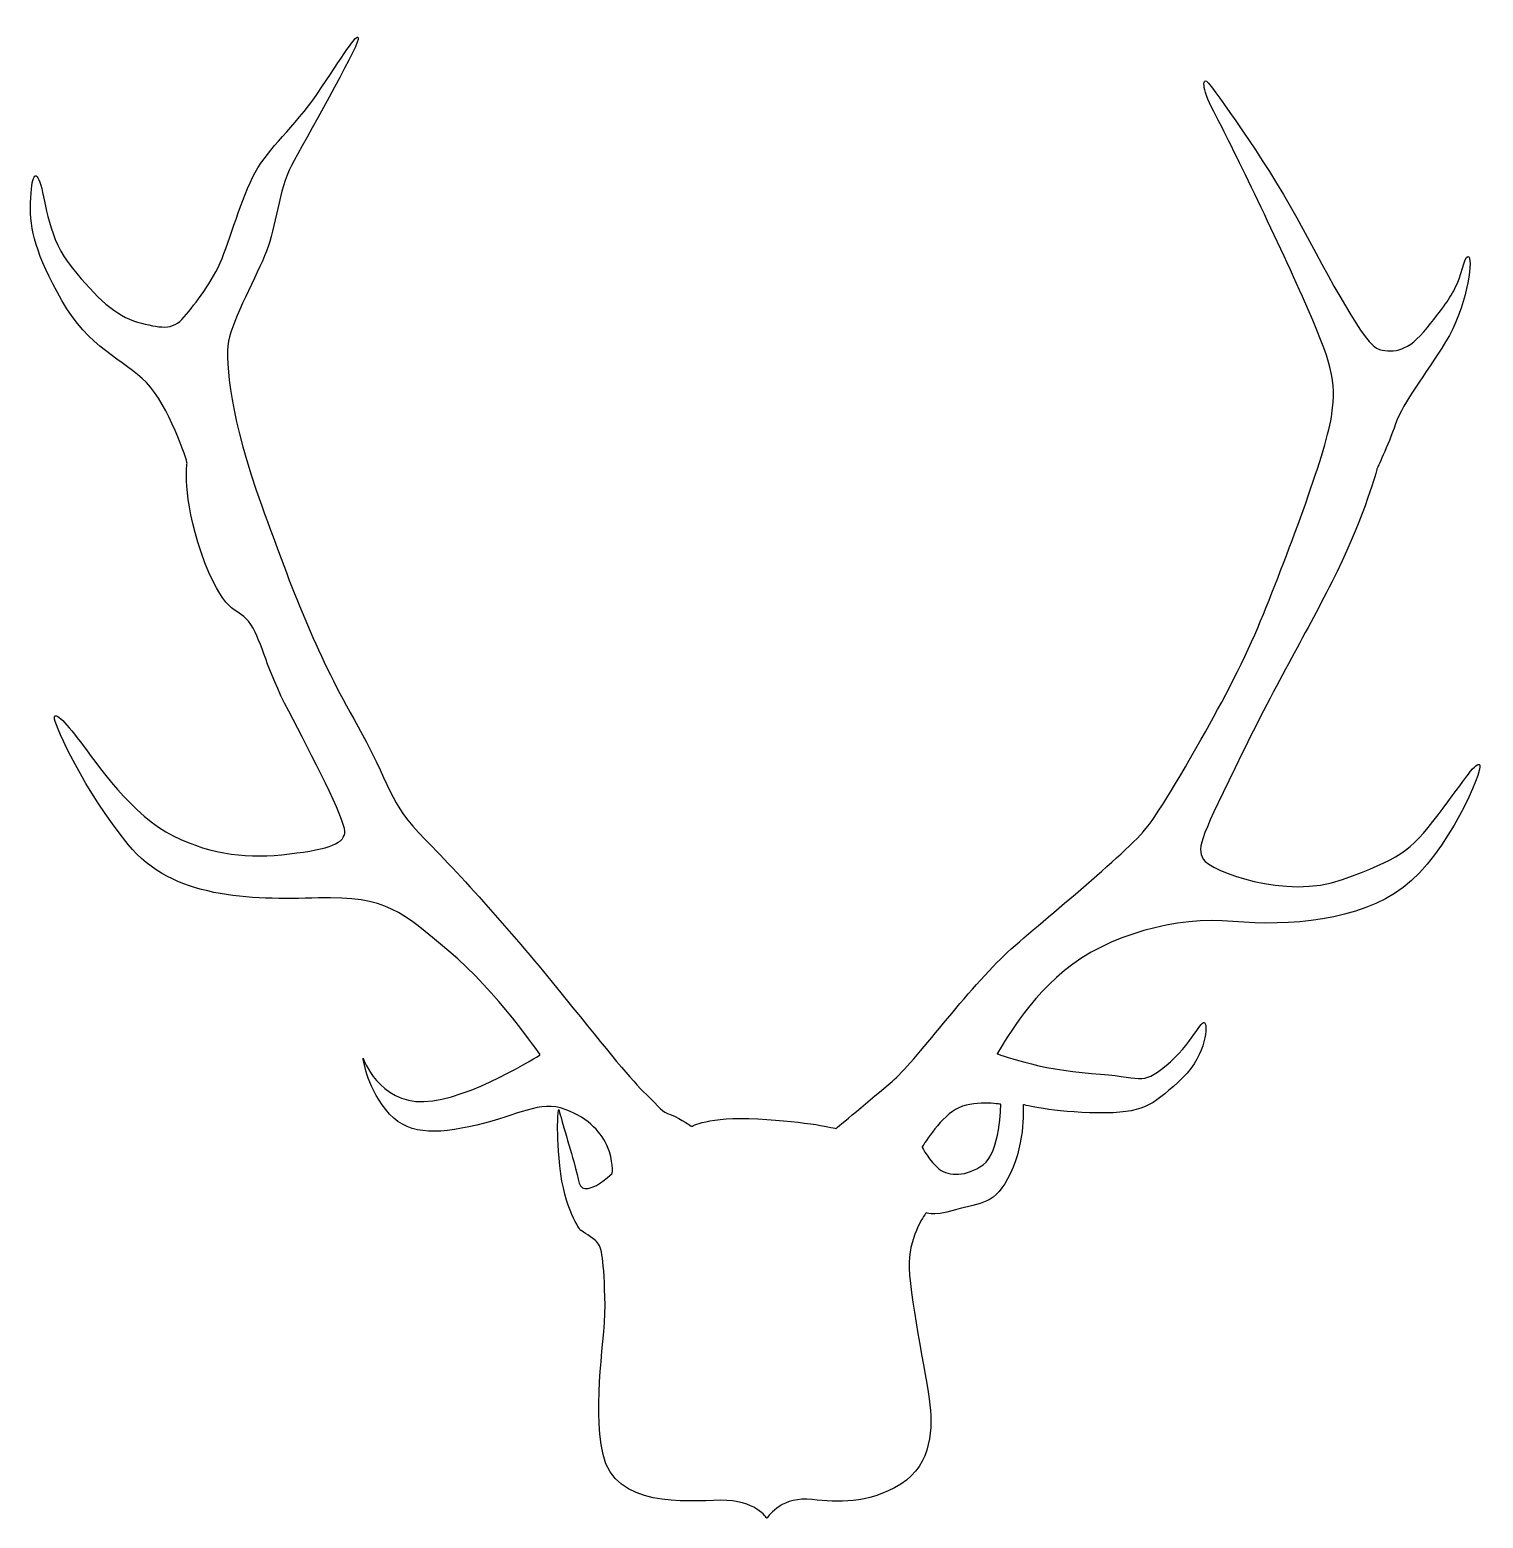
# Model space of a CAD drawing. Header units: centimetres. Extents: x -10.3 to 10.3, y -10.5 to 10.5.
import ezdxf

# ---------------------------------------------------------------- set-up
doc = ezdxf.new("R2010")
doc.units = ezdxf.units.CM
doc.header["$MEASUREMENT"] = 0
doc.layers.add('Layer 1', color=7, linetype='Continuous')

msp = doc.modelspace()

# ---------------------------------------------------------------- linework, layer by layer
at = {"layer": 'Layer 1'}
for points, knots in [([(0.16357, -10.50044), (0.16357, -10.50044), (0.34518, -10.2112), (0.72991, -10.23329), (0.72991, -10.23329), (1.11472, -10.25522), (1.47101, -10.32724), (1.96909, -10.07107), (1.96909, -10.07107), (2.46672, -9.81511), (2.51556, -9.3014), (2.46873, -8.89846), (2.46873, -8.89846), (2.42126, -8.495), (2.16091, -7.27783), (2.17327, -6.88329), (2.17327, -6.88329), (2.18534, -6.48877), (2.4156, -6.17881), (2.4156, -6.17881), (2.4156, -6.17881), (2.4156, -6.17881), (2.46616, -6.24668), (2.82896, -6.14119), (2.82896, -6.14119), (3.19184, -6.03552), (3.38967, -6.08081), (3.60744, -5.62327), (3.60744, -5.62327), (3.8254, -5.16549), (3.78574, -4.65368), (3.78574, -4.65368), (3.78574, -4.65368), (3.78574, -4.65368), (4.20206, -4.76393), (4.84312, -4.77121), (4.84312, -4.77121), (5.48389, -4.77838), (5.59993, -4.66792), (5.97805, -4.33528), (5.97805, -4.33528), (6.35598, -4.00254), (6.39707, -3.57783), (6.35593, -3.49983), (6.35593, -3.49983), (6.315, -3.42186), (6.16493, -3.8091), (5.8057, -4.10205), (5.8057, -4.10205), (5.44663, -4.39481), (5.47375, -4.25612), (4.75295, -4.21116), (4.75295, -4.21116), (4.03267, -4.16602), (3.39736, -3.93181), (3.41694, -3.9315), (3.41694, -3.9315), (3.43649, -3.93116), (3.75902, -3.26433), (4.37008, -2.75847), (4.37008, -2.75847), (4.98124, -2.25261), (5.95194, -1.98967), (6.75183, -2.0627), (6.75183, -2.0627), (7.5519, -2.13596), (8.52628, -2.05781), (9.15758, -1.58238), (9.15758, -1.58238), (9.78911, -1.10679), (10.28854, 0.0759), (10.2402, 0.14397), (10.2402, 0.14397), (10.19181, 0.2121), (10.05401, -0.02714), (9.65055, -0.55747), (9.65055, -0.55747), (9.2465, -1.0877), (9.10051, -1.17924), (8.29789, -1.47086), (8.29789, -1.47086), (7.49514, -1.76259), (6.43237, -1.34942), (6.33071, -1.18389), (6.33071, -1.18389), (6.22898, -1.01815), (6.31425, -0.84898), (6.88297, 0.31535), (6.88297, 0.31535), (7.4519, 1.47962), (7.82483, 2.06853), (8.22332, 2.88464), (8.22332, 2.88464), (8.62128, 3.70067), (8.78657, 4.33469), (8.78657, 4.33469), (8.78657, 4.33469), (8.78657, 4.33469), (8.93775, 4.65298), (9.05007, 4.9707), (9.05007, 4.9707), (9.16233, 5.28836), (9.46076, 5.64907), (9.7572, 6.12796), (9.7572, 6.12796), (10.05335, 6.60694), (10.13921, 7.25919), (10.08862, 7.32716), (10.08862, 7.32716), (10.03808, 7.3951), (10.00356, 7.13801), (9.91849, 6.94923), (9.91849, 6.94923), (9.83364, 6.76034), (9.76588, 6.67023), (9.4969, 6.32976), (9.4969, 6.32976), (9.22755, 5.98959), (9.03055, 5.97583), (8.8225, 6.02112), (8.8225, 6.02112), (8.61496, 6.0662), (8.13339, 7.00317), (7.65286, 7.88114), (7.65286, 7.88114), (7.17256, 8.759), (6.4842, 9.69187), (6.40358, 9.78884), (6.40358, 9.78884), (6.32275, 9.886), (6.29589, 9.73743), (6.48026, 9.3863), (6.48026, 9.3863), (6.66481, 9.03477), (7.30065, 7.74599), (7.73375, 6.76872), (7.73375, 6.76872), (8.16658, 5.79143), (8.21011, 5.58524), (8.15023, 5.11103), (8.15023, 5.11103), (8.09049, 4.63668), (7.55666, 3.19695), (7.14256, 2.18355), (7.14256, 2.18355), (6.72857, 1.17004), (5.84033, -0.30621), (5.58141, -0.67588), (5.58141, -0.67588), (5.32254, -1.04564), (4.09932, -2.01586), (3.56677, -2.49926), (3.56677, -2.49926), (3.03369, -2.98281), (2.22713, -4.08266), (1.93612, -4.32494), (1.93612, -4.32494), (1.64505, -4.56714), (1.14097, -4.99095), (1.14097, -4.99095), (1.14097, -4.99095), (1.14097, -4.99095), (0.74449, -4.89028), (0.03416, -4.85474), (0.03416, -4.85474), (-0.67622, -4.81915), (-0.90032, -4.96168), (-0.90032, -4.96168), (-0.90032, -4.96168), (-0.90032, -4.96168), (-1.04021, -4.85606), (-1.18925, -4.79968), (-1.18925, -4.79968), (-1.338, -4.74338), (-1.33911, -4.7039), (-1.53985, -4.51065), (-1.53985, -4.51065), (-1.74075, -4.31745), (-2.07383, -3.9101), (-2.69007, -3.14331), (-2.69007, -3.14331), (-3.30639, -2.37642), (-4.13303, -1.43624), (-4.66595, -0.90454), (-4.66595, -0.90454), (-5.1985, -0.37262), (-5.12339, -0.17405), (-5.67467, 0.80094), (-5.67467, 0.80094), (-6.22593, 1.77598), (-6.53764, 2.59791), (-6.97531, 3.81177), (-6.97531, 3.81177), (-7.41288, 5.02563), (-7.49747, 5.83231), (-7.44434, 6.13875), (-7.44434, 6.13875), (-7.39113, 6.44535), (-7.0385, 7.07328), (-6.90732, 7.41103), (-6.90732, 7.41103), (-6.77558, 7.74861), (-6.73688, 8.28175), (-6.55595, 8.62044), (-6.55595, 8.62044), (-6.3754, 8.95908), (-5.63181, 10.26496), (-5.6148, 10.40312), (-5.6148, 10.40312), (-5.59765, 10.54155), (-5.78919, 10.24207), (-6.12423, 9.7329), (-6.12423, 9.7329), (-6.4593, 9.22376), (-6.8185, 8.93079), (-7.02871, 8.59143), (-7.02871, 8.59143), (-7.2389, 8.25231), (-7.39511, 7.65782), (-7.53605, 7.31008), (-7.53605, 7.31008), (-7.67726, 6.96231), (-7.9085, 6.68183), (-8.07223, 6.48148), (-8.07223, 6.48148), (-8.2358, 6.28111), (-8.42383, 6.32678), (-8.73096, 6.40957), (-8.73096, 6.40957), (-9.03825, 6.49231), (-9.3095, 6.75308), (-9.65256, 7.17043), (-9.65256, 7.17043), (-9.99583, 7.58754), (-10.02546, 8.09961), (-10.09933, 8.34461), (-10.09933, 8.34461), (-10.17304, 8.58961), (-10.23038, 8.48984), (-10.24234, 8.0954), (-10.24234, 8.0954), (-10.25414, 7.70075), (-10.1691, 7.37714), (-9.80154, 6.71401), (-9.80154, 6.71401), (-9.43369, 6.05102), (-8.91765, 5.87361), (-8.6061, 5.55426), (-8.6061, 5.55426), (-8.29402, 5.23512), (-8.02261, 4.44182), (-8.03169, 4.41229), (-8.03169, 4.41229), (-8.04092, 4.3826), (-8.08881, 3.80965), (-7.77772, 3.00759), (-7.77772, 3.00759), (-7.46638, 2.20527), (-7.30287, 2.40566), (-7.12999, 2.13298), (-7.12999, 2.13298), (-6.95714, 1.86035), (-6.92118, 1.52587), (-6.59349, 0.90806), (-6.59349, 0.90806), (-6.26612, 0.29047), (-5.80493, -0.62097), (-5.80149, -0.78871), (-5.80149, -0.78871), (-5.79839, -0.95611), (-6.00347, -1.03887), (-6.58389, -1.10944), (-6.58389, -1.10944), (-7.16409, -1.17971), (-7.65789, -1.13032), (-8.22523, -0.85552), (-8.22523, -0.85552), (-8.79242, -0.58043), (-9.31968, 0.1781), (-9.54222, 0.47936), (-9.54222, 0.47936), (-9.76505, 0.78069), (-9.92542, 0.92521), (-9.90348, 0.7976), (-9.90348, 0.7976), (-9.88112, 0.66999), (-9.48943, -0.20959), (-8.8634, -0.97611), (-8.8634, -0.97611), (-8.23755, -1.74287), (-7.1529, -1.76108), (-6.17764, -1.73229), (-6.17764, -1.73229), (-5.20217, -1.7035), (-5.00075, -1.92628), (-4.32947, -2.48492), (-4.32947, -2.48492), (-3.6582, -3.0438), (-3.03926, -3.94836), (-3.03926, -3.94836), (-3.03926, -3.94836), (-3.03926, -3.94836), (-4.04211, -4.58886), (-4.68235, -4.61106), (-4.68235, -4.61106), (-5.32275, -4.63342), (-5.54209, -3.99707), (-5.54209, -3.99707), (-5.54209, -3.99707), (-5.54209, -3.99707), (-5.5055, -4.36114), (-5.22245, -4.72404), (-5.22245, -4.72404), (-4.93937, -5.08689), (-4.53527, -5.08157), (-3.93668, -4.94187), (-3.93668, -4.94187), (-3.33811, -4.80204), (-3.0463, -4.58931), (-2.68896, -4.72028), (-2.68896, -4.72028), (-2.33159, -4.85133), (-2.16974, -5.06516), (-2.0873, -5.25088), (-2.0873, -5.25088), (-2.00499, -5.43651), (-2.02115, -5.62407), (-2.02115, -5.62407), (-2.02115, -5.62407), (-2.02115, -5.62407), (-2.21435, -5.81513), (-2.36185, -5.83791), (-2.36185, -5.83791), (-2.50925, -5.86037), (-2.48197, -5.74158), (-2.56632, -5.45744), (-2.56632, -5.45744), (-2.6507, -5.17315), (-2.77788, -4.72206), (-2.77788, -4.72206), (-2.77788, -4.72206), (-2.77788, -4.72206), (-2.82334, -4.91026), (-2.76216, -5.52018), (-2.76216, -5.52018), (-2.70109, -6.13023), (-2.46845, -6.43135), (-2.46845, -6.43135), (-2.46845, -6.43135), (-2.46845, -6.43135), (-2.34907, -6.498), (-2.25959, -6.57499), (-2.25959, -6.57499), (-2.17027, -6.65214), (-2.14648, -6.76994), (-2.12502, -7.37094), (-2.12502, -7.37094), (-2.10356, -7.97152), (-2.31327, -8.84329), (-2.15087, -9.59926), (-2.15087, -9.59926), (-1.98818, -10.35502), (-0.9848, -10.25678), (-0.49201, -10.24704), (-0.49201, -10.24704), (0.00071, -10.23752), (0.16357, -10.50044), (0.16357, -10.50044)], [0, 0, 0, 0, 0.01075269, 0.01075269, 0.01075269, 0.01075269, 0.02150538, 0.02150538, 0.02150538, 0.02150538, 0.03225806, 0.03225806, 0.03225806, 0.03225806, 0.04301075, 0.04301075, 0.04301075, 0.04301075, 0.05376344, 0.05376344, 0.05376344, 0.05376344, 0.06451613, 0.06451613, 0.06451613, 0.06451613, 0.07526882, 0.07526882, 0.07526882, 0.07526882, 0.08602151, 0.08602151, 0.08602151, 0.08602151, 0.09677419, 0.09677419, 0.09677419, 0.09677419, 0.10752688, 0.10752688, 0.10752688, 0.10752688, 0.11827957, 0.11827957, 0.11827957, 0.11827957, 0.12903226, 0.12903226, 0.12903226, 0.12903226, 0.13978495, 0.13978495, 0.13978495, 0.13978495, 0.15053763, 0.15053763, 0.15053763, 0.15053763, 0.16129032, 0.16129032, 0.16129032, 0.16129032, 0.17204301, 0.17204301, 0.17204301, 0.17204301, 0.1827957, 0.1827957, 0.1827957, 0.1827957, 0.19354839, 0.19354839, 0.19354839, 0.19354839, 0.20430108, 0.20430108, 0.20430108, 0.20430108, 0.21505376, 0.21505376, 0.21505376, 0.21505376, 0.22580645, 0.22580645, 0.22580645, 0.22580645, 0.23655914, 0.23655914, 0.23655914, 0.23655914, 0.24731183, 0.24731183, 0.24731183, 0.24731183, 0.25806452, 0.25806452, 0.25806452, 0.25806452, 0.2688172, 0.2688172, 0.2688172, 0.2688172, 0.27956989, 0.27956989, 0.27956989, 0.27956989, 0.29032258, 0.29032258, 0.29032258, 0.29032258, 0.30107527, 0.30107527, 0.30107527, 0.30107527, 0.31182796, 0.31182796, 0.31182796, 0.31182796, 0.32258065, 0.32258065, 0.32258065, 0.32258065, 0.33333333, 0.33333333, 0.33333333, 0.33333333, 0.34408602, 0.34408602, 0.34408602, 0.34408602, 0.35483871, 0.35483871, 0.35483871, 0.35483871, 0.3655914, 0.3655914, 0.3655914, 0.3655914, 0.37634409, 0.37634409, 0.37634409, 0.37634409, 0.38709677, 0.38709677, 0.38709677, 0.38709677, 0.39784946, 0.39784946, 0.39784946, 0.39784946, 0.40860215, 0.40860215, 0.40860215, 0.40860215, 0.41935484, 0.41935484, 0.41935484, 0.41935484, 0.43010753, 0.43010753, 0.43010753, 0.43010753, 0.44086022, 0.44086022, 0.44086022, 0.44086022, 0.4516129, 0.4516129, 0.4516129, 0.4516129, 0.46236559, 0.46236559, 0.46236559, 0.46236559, 0.47311828, 0.47311828, 0.47311828, 0.47311828, 0.48387097, 0.48387097, 0.48387097, 0.48387097, 0.49462366, 0.49462366, 0.49462366, 0.49462366, 0.50537634, 0.50537634, 0.50537634, 0.50537634, 0.51612903, 0.51612903, 0.51612903, 0.51612903, 0.52688172, 0.52688172, 0.52688172, 0.52688172, 0.53763441, 0.53763441, 0.53763441, 0.53763441, 0.5483871, 0.5483871, 0.5483871, 0.5483871, 0.55913978, 0.55913978, 0.55913978, 0.55913978, 0.56989247, 0.56989247, 0.56989247, 0.56989247, 0.58064516, 0.58064516, 0.58064516, 0.58064516, 0.59139785, 0.59139785, 0.59139785, 0.59139785, 0.60215054, 0.60215054, 0.60215054, 0.60215054, 0.61290323, 0.61290323, 0.61290323, 0.61290323, 0.62365591, 0.62365591, 0.62365591, 0.62365591, 0.6344086, 0.6344086, 0.6344086, 0.6344086, 0.64516129, 0.64516129, 0.64516129, 0.64516129, 0.65591398, 0.65591398, 0.65591398, 0.65591398, 0.66666667, 0.66666667, 0.66666667, 0.66666667, 0.67741935, 0.67741935, 0.67741935, 0.67741935, 0.68817204, 0.68817204, 0.68817204, 0.68817204, 0.69892473, 0.69892473, 0.69892473, 0.69892473, 0.70967742, 0.70967742, 0.70967742, 0.70967742, 0.72043011, 0.72043011, 0.72043011, 0.72043011, 0.7311828, 0.7311828, 0.7311828, 0.7311828, 0.74193548, 0.74193548, 0.74193548, 0.74193548, 0.75268817, 0.75268817, 0.75268817, 0.75268817, 0.76344086, 0.76344086, 0.76344086, 0.76344086, 0.77419355, 0.77419355, 0.77419355, 0.77419355, 0.78494624, 0.78494624, 0.78494624, 0.78494624, 0.79569892, 0.79569892, 0.79569892, 0.79569892, 0.80645161, 0.80645161, 0.80645161, 0.80645161, 0.8172043, 0.8172043, 0.8172043, 0.8172043, 0.82795699, 0.82795699, 0.82795699, 0.82795699, 0.83870968, 0.83870968, 0.83870968, 0.83870968, 0.84946237, 0.84946237, 0.84946237, 0.84946237, 0.86021505, 0.86021505, 0.86021505, 0.86021505, 0.87096774, 0.87096774, 0.87096774, 0.87096774, 0.88172043, 0.88172043, 0.88172043, 0.88172043, 0.89247312, 0.89247312, 0.89247312, 0.89247312, 0.90322581, 0.90322581, 0.90322581, 0.90322581, 0.91397849, 0.91397849, 0.91397849, 0.91397849, 0.92473118, 0.92473118, 0.92473118, 0.92473118, 0.93548387, 0.93548387, 0.93548387, 0.93548387, 0.94623656, 0.94623656, 0.94623656, 0.94623656, 0.95698925, 0.95698925, 0.95698925, 0.95698925, 0.96774194, 0.96774194, 0.96774194, 0.96774194, 0.97849462, 0.97849462, 0.97849462, 0.97849462, 1, 1, 1, 1]), ([(2.60091, -5.56384), (2.46084, -5.45827), (2.35829, -5.25319), (2.35829, -5.25319), (2.35829, -5.25319), (2.35829, -5.25319), (2.58715, -4.86433), (2.83105, -4.72159), (2.83105, -4.72159), (3.07489, -4.57874), (3.47036, -4.64994), (3.47036, -4.64994), (3.47036, -4.64994), (3.47036, -4.64994), (3.46409, -5.33034), (3.22078, -5.50251), (3.22078, -5.50251), (2.97757, -5.67468), (2.74114, -5.66973), (2.60091, -5.56384), (2.60091, -5.56384), (2.60091, -5.56384), (2.60091, -5.56384), (2.60091, -5.56384)], [0, 0, 0, 0, 0.14285714, 0.14285714, 0.14285714, 0.14285714, 0.28571429, 0.28571429, 0.28571429, 0.28571429, 0.42857143, 0.42857143, 0.42857143, 0.42857143, 0.57142857, 0.57142857, 0.57142857, 0.57142857, 0.71428571, 0.71428571, 0.71428571, 0.71428571, 1, 1, 1, 1])]:
    msp.add_open_spline(points, degree=3, knots=knots, dxfattribs=at)

doc.saveas('drawing.dxf')
